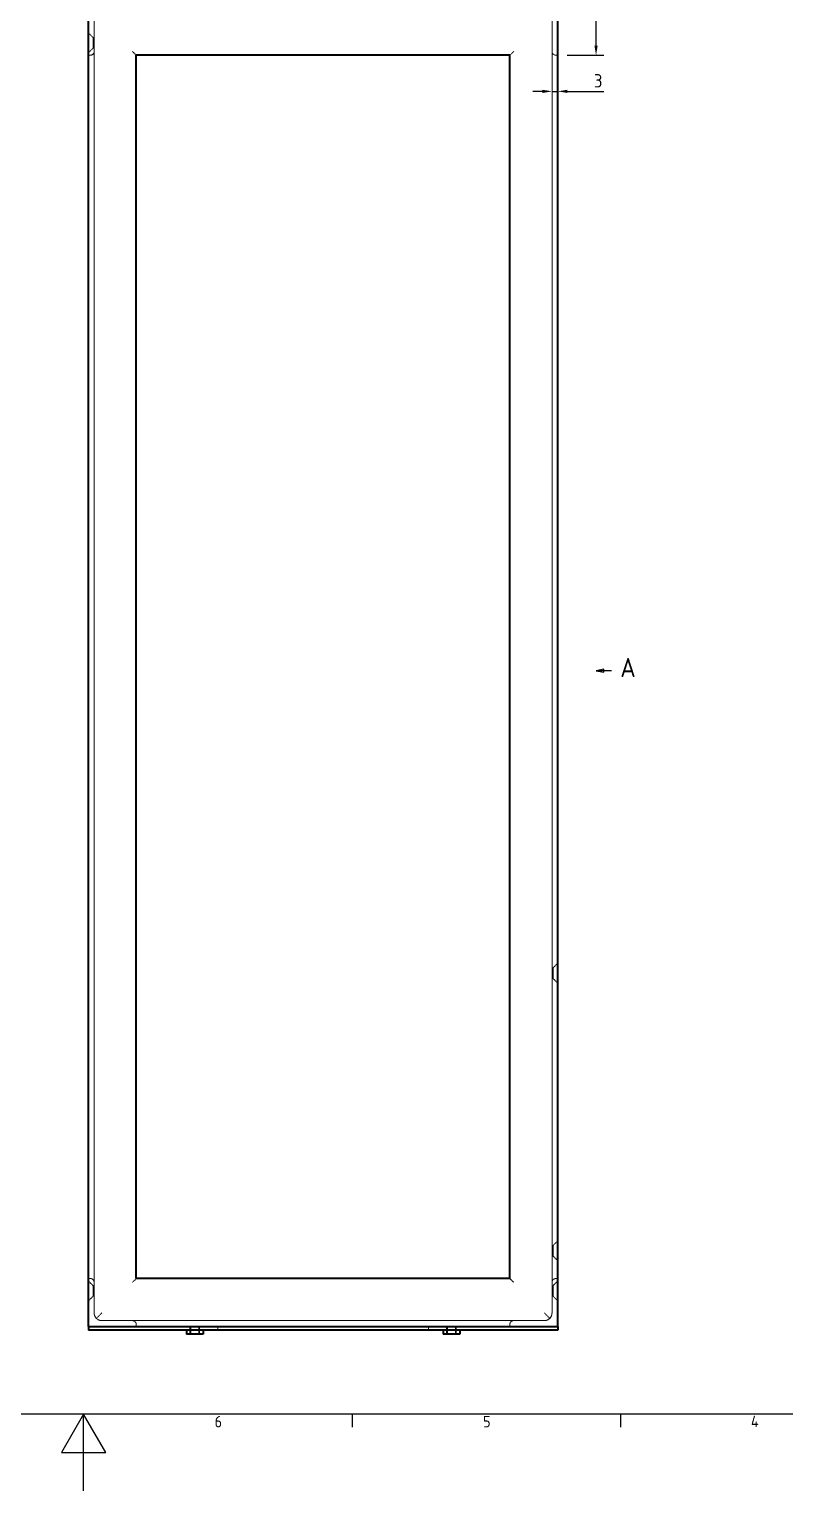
# Model space of a CAD drawing. Header units: millimetres. Extents: x 0 to 1682, y 0 to 1188.
# Drawn here: x 813 to 1207, y 0 to 763 of the extents above; entities that cross this region are included whole.
import ezdxf

# ---------------------------------------------------------------- set-up
doc = ezdxf.new("R2010")
doc.units = ezdxf.units.MM
doc.header["$LTSCALE"] = 2
doc.linetypes.add('CHAIN', pattern=[0.7087, 0.4724, -0.0591, 0.1181, -0.0591])
doc.linetypes.add('DASHED', pattern=[0.2067, 0.1654, -0.0413])
doc.layers.get('0').update_dxf_attribs({"color": 3, "lineweight": 25, "true_color": 0x00ff00})
for name, color, linetype, lineweight, true_color in [('가려진 것(ISO)', 2, 'DASHED', 18, 0xffff00), ('가시적인 것(ISO)', 3, 'Continuous', 40, 0x00ff00), ('치수(ISO)', 2, 'Continuous', 25, 0xffff00)]:
    doc.layers.add(name, color=color, linetype=linetype, lineweight=lineweight, true_color=true_color)
doc.layers.add('경계(ISO)', color=7, linetype='Continuous', lineweight=25)
doc.layers.add('단면선(ISO)', color=7, linetype='CHAIN', lineweight=25)
doc.styles.add('문자 텍스트_PSTEK_POSCO', font='isocp.shx')
doc.styles.add('부품번호텍스트_PSTEK_POSCO', font='isocp.shx')
doc.styles.add('치수 텍스트_PSTEK_POSCO', font='isocp.shx')
doc.dimstyles.new('치수_PSTEK_POSCO', dxfattribs={"dimscale": 2, "dimtxt": 3.5, "dimasz": 2.5, "dimexe": 2, "dimexo": 2.5, "dimgap": 1, "dimtad": 1, "dimrnd": 1e-08, "dimdsep": 46, "dimtxsty": '치수 텍스트_PSTEK_POSCO', "dimcen": 0.09, "dimdle": 10, "dimclrd": 7, "dimclre": 7, "dimclrt": 2, "dimadec": 1, "dimazin": 2, "dimtfac": 1, "dimtmove": 0, "dimatfit": 3, "dimfxl": 1, "dimtolj": 1, "dimlwd": -1, "dimlwe": -1, "dimarcsym": 0})

# ---------------------------------------------------------------- blocks, each defined once
blk = doc.blocks.new('경계 Default Border')
at = {"layer": '경계(ISO)'}
for p, q in [((490.58, 20), (490.58, 16.6)), ((560.67, 20), (560.67, 16.6))]:
    blk.add_line(p, q, dxfattribs=at)
at = {"layer": '경계(ISO)', "flags": 128}
for points in [[(20, 20), (20, 574), (821, 574), (821, 20), (20, 20)], [(420.5, 0), (420.5, 20), (414.73, 10), (426.27, 10), (420.5, 20)]]:
    blk.add_lwpolyline(points, dxfattribs=at)
at = {"layer": '경계(ISO)', "color": 2, "true_color": 0xffff00, "char_height": 3, "attachment_point": 7, "style": '문자 텍스트_PSTEK_POSCO'}
for s, insert in [('6', (454.69, 16.57)), ('5', (524.77, 16.57)), ('4', (594.68, 16.6))]:
    blk.add_mtext(s, dxfattribs=dict(at, insert=insert))
blk = doc.blocks.new('*D52')
at = {"layer": 'Defpoints', "color": 0, "transparency": 16777216}
for p in [(1088.52, 774.88), (1088.52, 749.88), (1108.52, 749.88)]:
    blk.add_point(p, dxfattribs=at)
at = {"layer": '치수(ISO)', "color": 7, "transparency": 16777216}
for p, q in [((1108.52, 774.88), (1108.52, 800.26)), ((1093.52, 774.88), (1112.52, 774.88)), ((1108.52, 754.88), (1108.52, 769.88)), ((1093.52, 749.88), (1112.52, 749.88))]:
    blk.add_line(p, q, dxfattribs=at)
for points in [[(1107.69, 769.88), (1109.35, 769.88), (1108.52, 774.88)], [(1107.69, 754.88), (1109.35, 754.88), (1108.52, 749.88)]]:
    blk.add_solid(points, dxfattribs=at)
at = {"layer": '치수(ISO)', "color": 2, "transparency": 16777216, "insert": (1103.02, 790.09), "char_height": 7, "attachment_point": 4, "rotation": 90, "style": '치수 텍스트_PSTEK_POSCO'}
blk.add_mtext('\\A1;25', dxfattribs=at)
blk = doc.blocks.new('*D53')
at = {"layer": 'Defpoints', "color": 0, "transparency": 16777216}
for p in [(1085.52, 727.57), (1088.52, 731.03), (1088.52, 727.57)]:
    blk.add_point(p, dxfattribs=at)
at = {"layer": '치수(ISO)', "color": 7, "transparency": 16777216}
for p, q in [((1080.52, 731.03), (1075.52, 731.03)), ((1085.52, 731.03), (1088.52, 731.03)), ((1093.52, 731.03), (1112.51, 731.03))]:
    blk.add_line(p, q, dxfattribs=at)
for points in [[(1080.52, 731.86), (1080.52, 730.19), (1085.52, 731.03)], [(1093.52, 731.86), (1093.52, 730.19), (1088.52, 731.03)]]:
    blk.add_solid(points, dxfattribs=at)
at = {"layer": '치수(ISO)', "color": 2, "transparency": 16777216, "insert": (1107.42, 736.53), "char_height": 7, "attachment_point": 4, "style": '치수 텍스트_PSTEK_POSCO'}
blk.add_mtext('\\A1;3', dxfattribs=at)
blk = doc.blocks.new('2dTransSection0')
at = {"layer": '단면선(ISO)', "linetype": 'Continuous'}
for p, q in [((556.26, 214.59), (554.26, 214.19)), ((556.26, 214.19), (554.26, 214.19)), ((554.26, 214.19), (556.26, 213.79)), ((556.26, 213.79), (556.26, 214.59)), ((558.26, 214.19), (556.26, 214.19))]:
    blk.add_line(p, q, dxfattribs=at)
at = {"layer": '단면선(ISO)', "linetype": 'Continuous', "flags": 128}
blk.add_lwpolyline([(556.26, 214.59), (554.26, 214.19), (556.26, 213.79), (556.26, 214.59)], dxfattribs=at)
at = {"layer": '단면선(ISO)'}
blk.add_solid([(556.26, 214.59), (554.26, 214.19), (556.26, 213.79), (556.26, 214.59)], dxfattribs=at)
at = {"layer": '단면선(ISO)', "insert": (560.58, 212.51), "char_height": 5, "attachment_point": 7, "style": '부품번호텍스트_PSTEK_POSCO'}
blk.add_mtext('A', dxfattribs=at)

msp = doc.modelspace()

# ---------------------------------------------------------------- linework, layer by layer
at = {"layer": '가려진 것(ISO)'}
for p, q in [((846.5184, 767.8838), (846.5184, 92.8838)), ((1085.5184, 767.8838), (1085.5184, 92.8838)), ((845.9684, 759.1338), (843.5184, 761.5838)), ((845.9684, 759.1338), (845.9684, 753.6338)), ((846.5184, 759.1338), (845.9684, 759.1338)), ((845.9684, 753.6338), (843.5184, 751.1838)), ((844.5184, 749.8838), (843.5184, 749.8838)), ((846.5184, 753.6338), (845.9684, 753.6338)), ((866.5184, 751.8838), (868.5184, 749.8838)), ((1063.5184, 749.8838), (1065.5184, 751.8838)), ((1088.5184, 749.8838), (1087.5184, 749.8838)), ((1086.0684, 273.1338), (1088.5184, 275.5838)), ((1085.5184, 273.1338), (1086.0684, 273.1338)), ((1085.5184, 267.6338), (1086.0684, 267.6338)), ((1086.0684, 267.6338), (1086.0684, 273.1338)), ((1086.0684, 267.6338), (1088.5184, 265.1838)), ((1086.0684, 128.1338), (1088.5184, 130.5838)), ((1085.5184, 128.1338), (1086.0684, 128.1338)), ((1085.5184, 122.6338), (1086.0684, 122.6338)), ((1086.0684, 122.6338), (1086.0684, 128.1338)), ((1086.0684, 122.6338), (1088.5184, 120.1838)), ((843.5184, 110.8838), (844.5184, 110.8838)), ((845.9684, 107.1338), (843.5184, 109.5838)), ((845.9684, 107.1338), (845.9684, 101.6338)), ((846.5184, 107.1338), (845.9684, 107.1338)), ((868.5184, 110.8838), (866.5184, 108.8838)), ((1065.5184, 108.8838), (1063.5184, 110.8838)), ((1085.5184, 107.1338), (1086.0684, 107.1338)), ((1086.0684, 107.1338), (1088.5184, 109.5838)), ((1086.0684, 101.6338), (1086.0684, 107.1338)), ((1087.5184, 110.8838), (1088.5184, 110.8838)), ((845.9684, 101.6338), (843.5184, 99.1838)), ((846.5184, 101.6338), (845.9684, 101.6338)), ((1085.5184, 101.6338), (1086.0684, 101.6338)), ((1086.0684, 101.6338), (1088.5184, 99.1838)), ((847.69, 90.0554), (850.5184, 92.8838)), ((1081.5184, 92.8838), (1084.3469, 90.0554)), ((850.5184, 88.8838), (1081.5184, 88.8838)), ((868.5184, 86.8838), (868.5184, 85.8838)), ((896.5184, 85.8838), (896.5184, 81.8838)), ((896.5184, 85.8838), (896.5184, 83.8838)), ((896.9514, 81.8838), (896.9514, 85.8838)), ((901.0854, 81.8838), (901.0854, 85.8838)), ((901.5184, 81.8838), (901.5184, 85.8838)), ((901.5184, 83.8838), (901.5184, 85.8838)), ((911.0184, 85.8838), (911.0184, 83.8838)), ((1021.0184, 85.8838), (1021.0184, 83.8838)), ((1030.5184, 85.8838), (1030.5184, 81.8838)), ((1030.5184, 85.8838), (1030.5184, 83.8838)), ((1030.9514, 81.8838), (1030.9514, 85.8838)), ((1035.0854, 81.8838), (1035.0854, 85.8838)), ((1035.5184, 81.8838), (1035.5184, 85.8838)), ((1035.5184, 83.8838), (1035.5184, 85.8838)), ((1063.5184, 85.8838), (1063.5184, 86.8838))]:
    msp.add_line(p, q, dxfattribs=at)
for centre, radius, start, end in [((844.5184, 751.8838), 2, 270, 0), ((1087.5184, 751.8838), 2, 180, 270), ((844.5184, 108.8838), 2, 0, 90), ((1087.5184, 108.8838), 2, 90, 180), ((850.5184, 92.8838), 4, 180, 225), ((1081.5184, 92.8838), 4, 315, 0), ((850.5184, 92.8838), 4, 225, 270), ((866.5184, 86.8838), 2, 0, 90), ((1065.5184, 86.8838), 2, 90, 180), ((1081.5184, 92.8838), 4, 270, 315)]:
    msp.add_arc(centre, radius, start, end, dxfattribs=at)
at = {"layer": '가시적인 것(ISO)'}
for p, q in [((843.5184, 85.8838), (843.5184, 774.8838)), ((1088.5184, 85.8838), (1088.5184, 774.8838)), ((1063.5184, 749.8838), (868.5184, 749.8838)), ((868.5184, 110.8838), (868.5184, 749.8838)), ((1063.5184, 110.8838), (1063.5184, 749.8838)), ((1063.5184, 110.8838), (868.5184, 110.8838)), ((843.5184, 85.8838), (1088.5184, 85.8838)), ((843.5184, 85.8838), (843.5184, 83.8838)), ((1088.5184, 85.8838), (1088.5184, 83.8838)), ((1088.5184, 83.8838), (843.5184, 83.8838)), ((894.6684, 83.8838), (894.6684, 81.8838)), ((903.3684, 81.8838), (894.6684, 81.8838)), ((903.3684, 83.8838), (903.3684, 81.8838)), ((1028.6684, 83.8838), (1028.6684, 81.8838)), ((1037.3684, 81.8838), (1028.6684, 81.8838)), ((1037.3684, 83.8838), (1037.3684, 81.8838))]:
    msp.add_line(p, q, dxfattribs=at)

# ---------------------------------------------------------------- block references
at = {"xscale": 2, "yscale": 2, "zscale": 2}
msp.add_blockref('경계 Default Border', (0, 0), dxfattribs=at)
at = {"layer": '단면선(ISO)', "xscale": 2, "yscale": 2, "zscale": 2}
msp.add_blockref('2dTransSection0', (0, 0), dxfattribs=at)

# ---------------------------------------------------------------- dimensions: what is measured, and where the dimension line sits
at = {"layer": '치수(ISO)', "color": 7}
for base, p1, p2, angle, override, picture, middle in [((1108.5184, 749.8838), (1088.5184, 774.8838), (1088.5184, 749.8838), 270, {"dimdec": 2, "dimtp": 0, "dimtm": 0, "dimtdec": 2, "dimtofl": 0, "dimatfit": 2}, '*D52', (1108.5184, 794.1769)), ((1088.5184, 731.0274), (1085.5184, 727.573), (1088.5184, 727.573), 180, {"dimdec": 2, "dimse1": 1, "dimse2": 1, "dimtp": 0, "dimtm": 0, "dimtdec": 2, "dimtofl": 1, "dimatfit": 1}, '*D53', (1108.9686, 731.0274))]:
    dim = msp.add_linear_dim(base=base, p1=p1, p2=p2, angle=angle, dimstyle='치수_PSTEK_POSCO', override=override, dxfattribs=at)
    dim.commit()
    dim.dimension.update_dxf_attribs({"geometry": picture, "text_midpoint": middle, "dimtype": 160})

doc.saveas('drawing.dxf')
